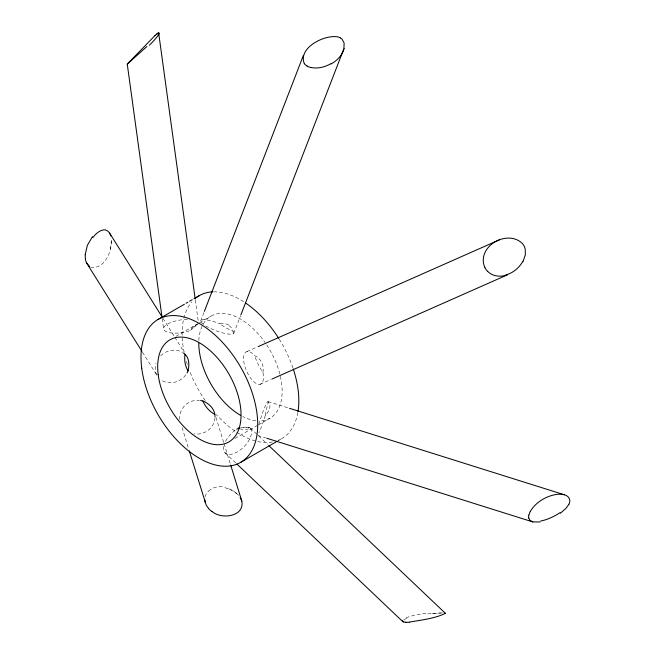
<?xml version="1.0" encoding="UTF-8"?>
<svg xmlns="http://www.w3.org/2000/svg" width="655" height="655" viewBox="0 0 655 655"><rect width="100%" height="100%" fill="white"/><g stroke="black" fill="none" stroke-linecap="round" stroke-linejoin="round"><path stroke-width="0.49" stroke-dasharray="3.27 2.46" d="M265.308 415.442L265.48 414.263A29.09 2.907 -71.9 0 1 267.69 404.356L268.272 402.195C272.267 406.198 268.345 412.142 265.308 415.442A17.685 1.768 -71.9 0 1 258.889 432.677M262.909 372.376C264.383 365.744 260.977 358.391 254.672 355.64A17.685 7.598 66.2 0 0 243.562 358.965A17.685 7.598 66.2 0 0 255.36 382.954A17.685 7.598 66.2 0 0 262.909 372.376L261.648 370.468A29.156 12.527 66.2 0 1 255.458 357.9L254.672 355.64M90.652 267.117C104.497 269.885 111.792 251.536 111.522 240.36A12.265 6.042 -84.3 0 0 111.473 239.435M110.507 249.113L111.465 239.443M205.048 496.695L206.35 493.567L208.552 490.988M200.676 320.942L204.147 311.976M233.729 333.395L240.516 315.857M187.469 319.484A17.685 6.37 -8.7 0 0 163.676 329.211A17.685 6.37 -8.7 0 0 190.335 330.562L190.761 329.637A29.156 10.496 -8.7 0 1 196.909 324.241M197.27 324.266L190.335 330.562M193.757 327.41L195.894 325.469M197.032 324.462L197.491 324.086M403.717 619.753L407.746 617.96M176.007 336.31L198.752 323.185M199.619 322.678L210.992 316.119M234.965 438.416L257.702 425.292M258.569 424.784L269.942 418.217M278.236 440.659L281.732 438.645M246.976 351.563L257.219 347.027M260.051 384.321L271.227 379.376M240.459 427.928C241.564 427.707 254.197 426.692 248.744 428.886A29.156 15.04 -45.5 0 1 240.377 428.968M427.83 613.907L440.332 612.965A12.289 1.064 -4.9 0 1 443.222 612.998M432.054 613.465L442.526 612.957M243.382 427.65L246.444 427.51M248.089 427.543L249.752 427.764M225.246 487.787L231.551 490.022L236.373 493.182M268.059 401.556L288.536 407.999M257.988 435.469L265.791 437.917M228.898 488.859L234.064 491.463L238.412 495.164M250.341 428.026L267.396 444.229M225.001 452.728L236.111 463.281M163.013 318.412L174.304 336.441M174.836 337.3L183.981 351.899M142.471 352.202L157.069 375.511M215.953 417.391L223.764 442.69M224.067 443.656L230.38 464.092M182.106 427.658L188.714 449.043M195.346 300.096L198.26 321.351M162.211 318.6L163.603 328.736M272.398 442.01A82.53 47.651 60 0 1 216.297 414.549M205.261 400.582A82.53 47.651 60 0 1 189.565 370.746M187.346 364.417A82.53 47.651 60 0 1 186.208 360.643M184.145 352.308A82.53 47.651 60 0 1 191.62 302.094M213.661 291.835A82.53 47.651 60 0 1 244.217 302.086M279.292 339.274A82.53 47.651 60 0 1 292.957 368.036M297.853 412.56A82.53 47.651 60 0 1 278.178 440.365M266.741 344.972A58.95 34.035 60 0 1 259.609 420.977M255.81 420.78A58.95 34.035 60 0 1 242.718 416.531M198.842 340.543A58.95 34.035 60 0 1 222.594 313.368A58.95 34.035 60 0 1 265.038 342.475M233.188 331.405A17.685 3.979 20.6 0 1 225.631 333.6A17.685 3.979 20.6 0 1 205.261 325.641M203.32 324.331A17.685 3.979 20.6 0 1 203.386 319.73A17.685 3.979 20.6 0 1 219.99 323.758M229.013 325.674A14.95 10.128 -7.3 0 1 233.123 331.414A29.696 6.681 20.6 0 1 219.957 323.758M220.006 323.496A14.934 10.324 -12.8 0 1 229.365 325.24M185.799 374.865A17.685 15.646 -33.9 0 1 160.925 379.81M156.815 375.061A17.685 15.646 -33.9 0 1 156.005 363.214M160.704 355.771A17.685 15.646 -33.9 0 1 182.589 352.439M214.979 417.792A17.685 16.874 -14.4 0 1 193.937 433.847M179.847 419.478A17.685 16.874 -14.4 0 1 199.488 400.328M208.699 491.127A31.121 20.133 43.6 0 1 225.107 487.214M236.365 493.19A12.289 6.951 37.4 0 1 238.404 495.172M250.546 428.37A17.685 9.121 -45.5 0 1 238.412 451.27A17.685 9.121 -45.5 0 1 224.018 445.253M225.582 441.306A17.685 9.121 -45.5 0 1 235.841 429.827M406.059 617.853A31.121 6.755 -4 0 1 427.207 613.211M258.889 424.268A17.685 1.768 -71.9 0 1 264.866 406.935A17.685 1.768 -71.9 0 1 268.272 402.195"/><path stroke-width="0.98" d="M85.191 254.656L87.344 245.355L92.461 236.668M183.457 353.02A17.685 15.646 -33.9 0 1 185.046 354.339L184.767 356.648A29.09 25.733 -33.9 0 0 187.06 369.101L188.05 370.927A17.685 15.646 -33.9 0 1 187.06 372.949M156.668 33.986A12.289 1.015 -47.7 0 1 157.724 33.143L158.641 32.807L157.945 34.306M188.05 370.927C189.295 365.424 189.549 358.473 185.046 354.339M343.908 48.421L344.137 43.091L342.205 39.365A12.289 8.867 -17.6 0 0 340.436 37.957M340.322 37.916A12.265 8.834 -17.4 0 0 338.054 36.958C324.945 34.166 297.689 47.709 304.321 63.707M204.36 311.403L303.38 55.429M240.884 314.908L343.408 49.993M522.993 261.566L525.351 254.82L525.204 249.039A12.265 11.594 78.9 0 0 522.625 243.775C509.058 229.815 480.655 243.594 483.464 262.999A14.107 12.486 73.7 0 0 484.929 267.453M568.876 504.309L565.814 508.55L560.344 513.225M530.247 511.506C535.462 502.606 545.042 496.686 555.039 494.672C560.213 493.723 568.499 493.69 569.817 500.15A12.265 7.18 -33.9 0 1 568.876 504.284M402.727 620.596L402.628 621.472L403.513 621.963M146.892 46.521L129.338 62.274M155.096 35.435L127.258 64.116L162.072 317.585M127.25 64.133L129.281 62.331M158.101 319.427L184.333 304.28M186.085 303.265L187.829 302.258M189.582 301.251L192.202 299.736M193.954 298.721L199.202 295.692M240.631 462.373L277.36 441.167M330.857 63.715C324.913 67.088 317.773 68.955 310.978 67.498M258.152 346.618L499.446 239.812M272.161 378.958L507.691 274.707M505.824 275.313C499.634 277.163 492.241 276.148 487.631 271.342M540.048 521.978L532.81 521.92L266.765 438.228M236.758 429.221A17.685 9.121 -45.5 0 1 238.592 428.165L239.222 428.083M409.44 622.094C421.288 620.031 434.969 618.525 445.408 613.342L268.877 445.637M444.491 613.08L445.408 613.342M289.51 408.311L564.471 494.812M532.81 521.92L529.969 520.316L528.814 518.097M200.635 400.475A17.685 16.874 -14.4 0 1 202.87 400.975C208.568 403.308 213.98 408.073 214.84 414.451A17.685 16.874 -14.4 0 1 215.012 416.67M238.592 428.165L239.165 428.468M214.84 414.451L212.834 413.199A29.156 27.813 -14.4 0 1 203.828 403.079L202.87 400.975M212.015 511.49C221.218 519.726 244.831 516.844 241.801 501.059L230.683 465.066M89.588 266.511L86.64 262.982M236.848 463.986L402.768 621.611M161.941 316.692L109.32 232.664L107.657 230.945L105.136 229.84A31.121 15.319 -75.6 0 0 92.732 237.659M86.984 263.613L141.93 351.334M240.139 497.423L241.801 501.059M109.68 233.221L110.58 235.153A12.289 6.026 -84.4 0 1 110.81 235.915M189.32 450.984L206.079 504.718A14.14 9.522 33.9 0 0 208.527 508.28M205.228 502.5L204.761 499.544M158.657 32.906L195.206 299.081M195.157 298.541A82.53 47.651 60 0 1 212.785 291.86M245.707 303.085A82.53 47.651 60 0 1 278.793 338.471M293.276 368.978A82.53 47.651 60 0 1 298.009 411.627M240.467 415.303A58.95 34.035 60 0 1 198.784 343.105M344.162 48.445A31.121 23.4 -7 0 1 331.102 63.977M310.945 67.555A14.14 9.326 -8.2 0 1 307.105 66.09M307.089 65.975A14.107 9.211 -7.6 0 1 304.354 63.699M159.321 33.192A31.121 4.053 -40.6 0 1 149.397 45.228M155.038 35.517A12.265 0.991 -47.6 0 1 156.488 34.183M85.478 259.052A14.14 8.4 -79.1 0 1 85.256 254.648M86.616 263.023A14.107 8.507 -78.8 0 1 85.387 259.257M211.983 511.539A14.107 9.604 33.4 0 1 208.503 508.427M406.026 622.176A14.14 2.53 -11.4 0 1 403.652 621.923M409.26 622.184A14.107 2.604 -12 0 1 405.707 622.324M559.992 512.685A31.121 14.737 -34 0 1 540.555 521.053M528.782 518.121A14.14 7.311 -42 0 1 528.806 515.141M528.962 514.994A14.107 7.23 -42.7 0 1 530.321 511.498M522.805 261.435A31.121 28.157 -89.2 0 1 505.758 275.002M487.607 271.366A14.14 12.584 74.2 0 1 484.921 267.608M141.734 368.249A82.53 47.651 60 0 0 236.144 464.452A82.53 47.651 60 0 0 220.211 339.994A82.53 47.651 60 0 0 141.734 368.249M158.199 374.726A58.95 34.035 60 0 0 225.639 443.435A58.95 34.035 60 0 0 214.25 354.535A58.95 34.035 60 0 0 158.199 374.726"/></g></svg>
